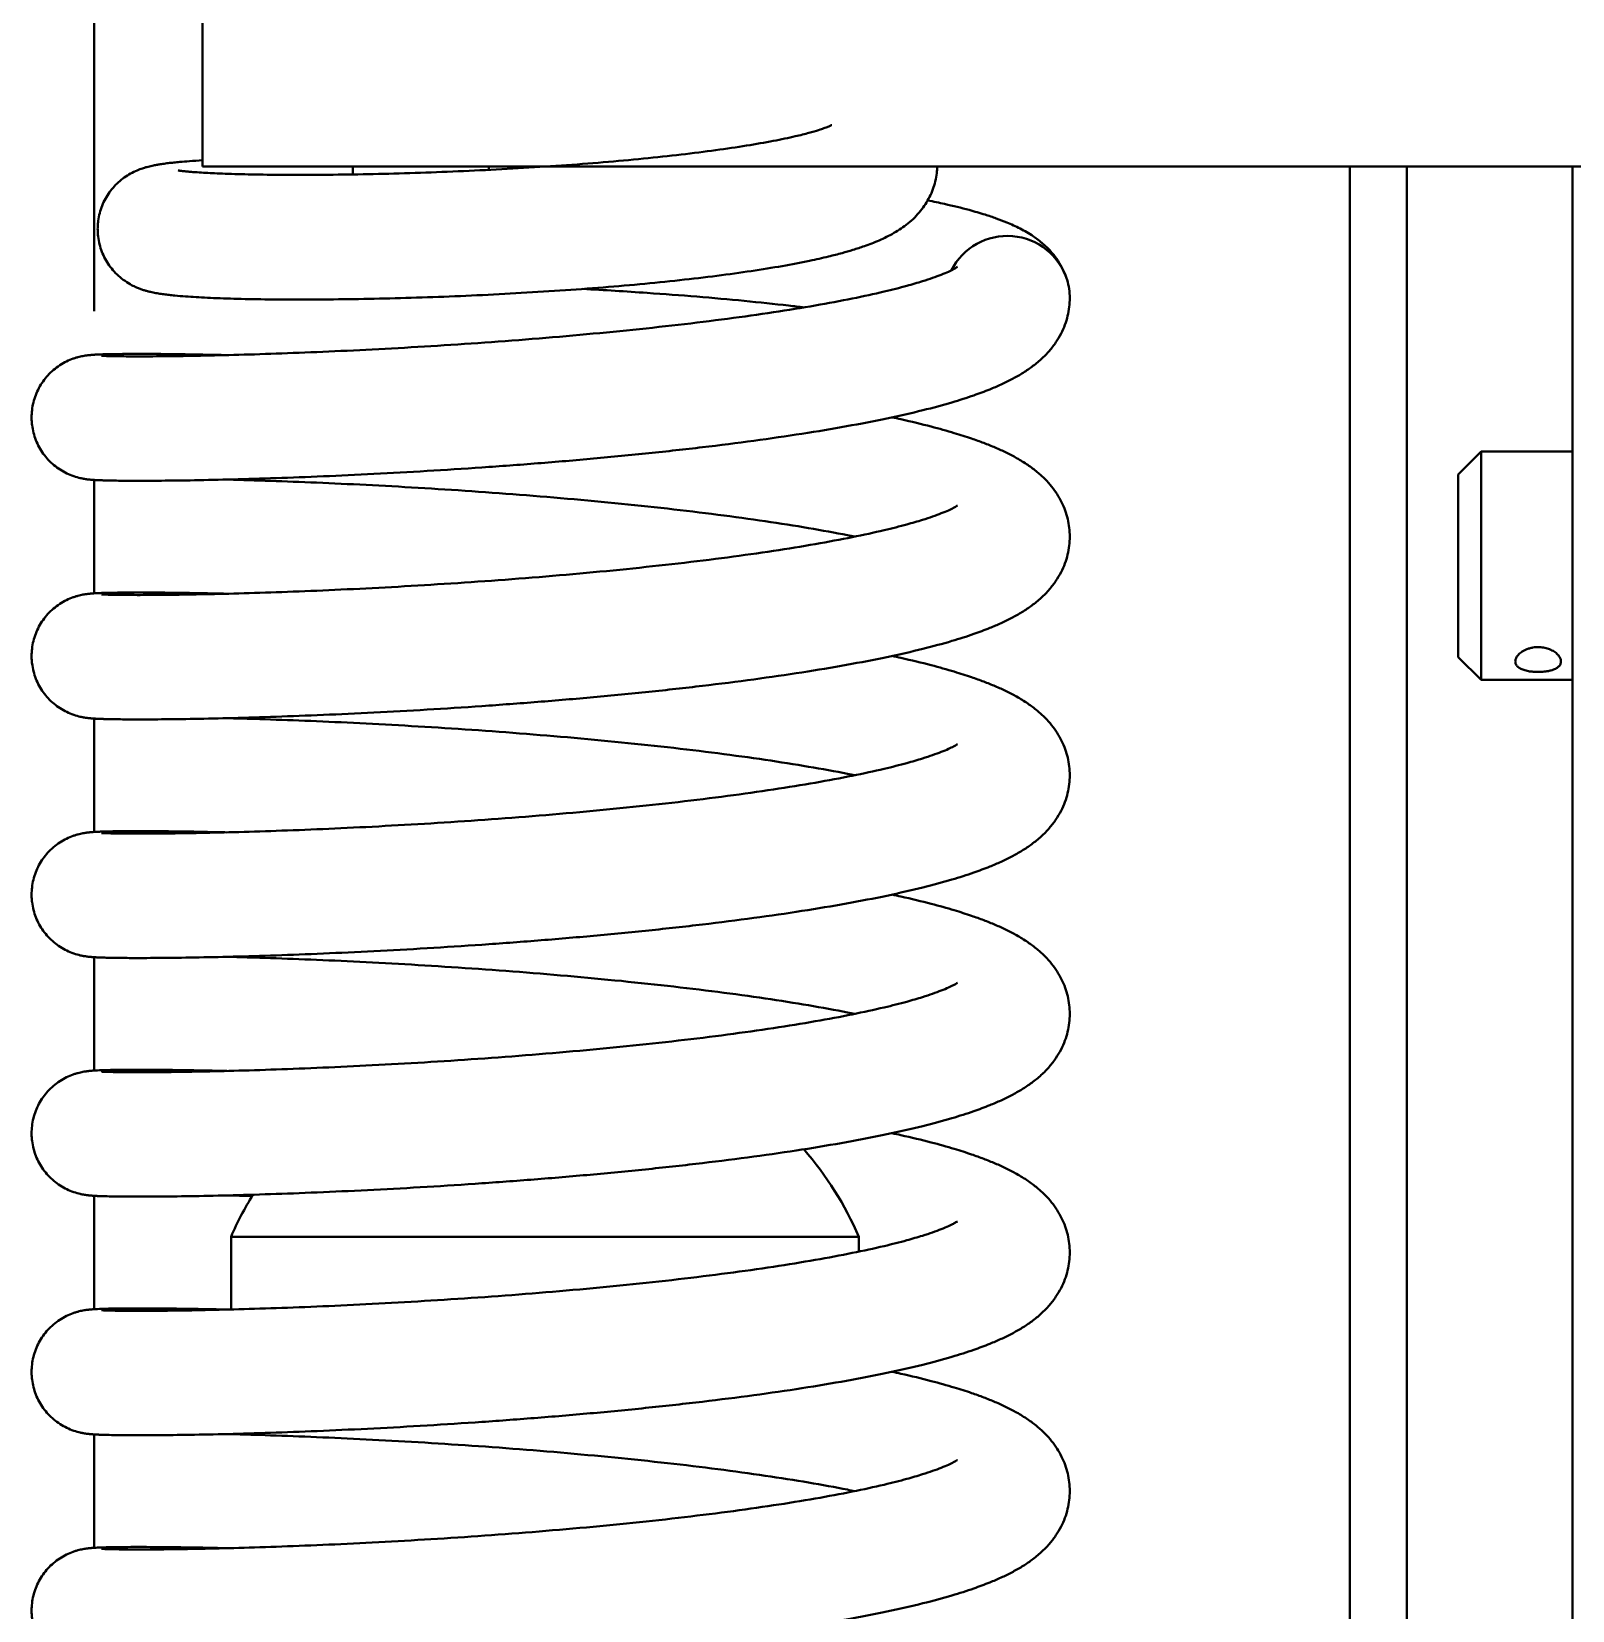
# Model space of a CAD drawing. Header units: millimetres. Extents: x 30271 to 35001, y 5679 to 9007.
# Drawn here: x 33711.8 to 33846.8, y 8132 to 8270.4 of the extents above; entities that cross this region are included whole.
import ezdxf

# ---------------------------------------------------------------- set-up
doc = ezdxf.new("R2010")
doc.units = ezdxf.units.MM
doc.linetypes.add('K5LT_BASIC', pattern=[0])

msp = doc.modelspace()

# ---------------------------------------------------------------- linework, layer by layer
at = {"color": 5, "linetype": 'K5LT_BASIC', "lineweight": 40, "ltscale": 0.5}
for p, q in [((33717.311, 8519.338), (33717.311, 8245.9)), ((33726.811, 8258.577), (33726.811, 8278.577)), ((33726.811, 8258.577), (33846.811, 8258.577)), ((33739.969, 8258.577), (33739.969, 8257.869)), ((33751.89, 8258.577), (33751.89, 8258.269)), ((33827.311, 8258.577), (33827.311, 7812.278)), ((33832.311, 8258.577), (33832.311, 7812.278)), ((33846.811, 8258.577), (33856.811, 8258.577)), ((33846.811, 8258.577), (33846.811, 7557.193)), ((33838.811, 8233.577), (33836.811, 8231.577)), ((33846.811, 8233.577), (33838.811, 8233.577)), ((33838.811, 8213.577), (33838.811, 8233.577)), ((33717.311, 8231.096), (33717.311, 8221.16)), ((33836.811, 8215.577), (33836.811, 8231.577)), ((33838.811, 8213.577), (33836.811, 8215.577)), ((33846.811, 8213.577), (33838.811, 8213.577)), ((33717.311, 8210.186), (33717.311, 8200.249)), ((33717.311, 8189.275), (33717.311, 8179.339)), ((33717.311, 8168.365), (33717.311, 8158.429)), ((33728.943, 8168.399), (33731.152, 8168.337)), ((33729.311, 8158.404), (33729.311, 8164.784)), ((33756.811, 8164.784), (33729.311, 8164.784)), ((33784.311, 8164.784), (33756.811, 8164.784)), ((33784.311, 8163.472), (33784.311, 8164.784)), ((33717.311, 8147.455), (33717.311, 8137.518))]:
    msp.add_line(p, q, dxfattribs=at)
for start, end in [(23.55646, 40.91101), (148.5156, 156.44354)]:
    msp.add_arc((33756.811, 8152.794), 30, start, end, dxfattribs=at)
for start_param, end_param in [(0.2952543, 2.678751), (0, 0.2952543)]:
    msp.add_ellipse((33797.311, 8247.038), major_axis=(5.47, 0), ratio=0.9957282, start_param=start_param, end_param=end_param, dxfattribs=at)
for points, knots in [([(33724.677, 8258.222), (33724.675, 8258.222), (33724.685, 8258.22), (33724.734, 8258.212), (33724.812, 8258.2), (33724.916, 8258.186), (33725.043, 8258.17), (33725.241, 8258.148), (33725.537, 8258.119), (33726.035, 8258.077), (33726.882, 8258.019), (33728.323, 8257.946), (33730.459, 8257.878), (33733.115, 8257.835), (33736.154, 8257.826), (33739.503, 8257.856), (33743.079, 8257.927), (33746.804, 8258.042), (33750.614, 8258.2), (33754.446, 8258.401), (33758.236, 8258.645), (33761.922, 8258.929), (33765.445, 8259.249), (33768.749, 8259.603), (33771.78, 8259.985), (33774.489, 8260.386), (33776.832, 8260.797), (33778.632, 8261.177), (33779.92, 8261.5), (33780.724, 8261.736), (33781.258, 8261.915), (33781.614, 8262.051), (33781.855, 8262.158), (33781.925, 8262.194), (33781.934, 8262.2)], [0, 0, 0, 0, 0.2924931, 0.5845686, 0.8764161, 1.1681355, 1.4598548, 1.7515741, 2.3350127, 2.9186427, 3.7943267, 5.2541337, 6.938643, 8.647438, 10.3665666, 12.08617, 13.7818942, 15.4555886, 17.1079371, 18.7388937, 20.3478051, 21.9334674, 23.4940536, 25.0269627, 26.5284701, 27.9933018, 29.4138286, 30.7786156, 31.7842304, 32.6583569, 33.2417973, 33.8252376, 34.4083197, 35, 35, 35, 35]), ([(33717.629, 8253.091), (33717.629, 8253.177), (33717.635, 8253.42), (33717.677, 8253.887), (33717.794, 8254.486), (33718.007, 8255.132), (33718.296, 8255.747), (33718.658, 8256.32), (33719.086, 8256.844), (33719.572, 8257.311), (33720.109, 8257.715), (33720.684, 8258.05), (33721.213, 8258.284), (33721.619, 8258.425), (33721.928, 8258.516), (33722.176, 8258.58), (33722.403, 8258.632), (33722.606, 8258.674), (33722.777, 8258.706), (33722.943, 8258.735), (33723.125, 8258.765), (33723.34, 8258.797), (33723.57, 8258.829), (33723.884, 8258.868), (33724.292, 8258.914), (33724.902, 8258.974), (33725.715, 8259.04), (33726.411, 8259.086), (33726.811, 8259.11)], [0, 0, 0, 0, 0.3529924, 0.9883788, 1.9135515, 2.8407163, 3.7720549, 4.7109597, 5.6632426, 6.639681, 7.6617441, 8.774567, 10.0732775, 11.2539747, 12.1241096, 12.9942446, 13.8477741, 14.6573635, 15.3728856, 15.8968496, 16.6678838, 17.5778856, 18.4878873, 19.3973038, 21.2161366, 23.0317687, 25.7518094, 29, 29, 29, 29]), ([(33791.169, 8258.577), (33791.165, 8258.376), (33791.134, 8257.933), (33791.014, 8257.256), (33790.803, 8256.558), (33790.513, 8255.885), (33790.144, 8255.244), (33789.701, 8254.639), (33789.181, 8254.07), (33788.611, 8253.564), (33788.003, 8253.116), (33787.382, 8252.73), (33786.743, 8252.39), (33786.098, 8252.091), (33785.45, 8251.824), (33784.691, 8251.544), (33783.834, 8251.265), (33782.794, 8250.965), (33781.548, 8250.645), (33779.838, 8250.261), (33777.605, 8249.833), (33774.895, 8249.394), (33771.888, 8248.98), (33768.614, 8248.595), (33765.116, 8248.243), (33761.438, 8247.928), (33757.632, 8247.653), (33753.752, 8247.419), (33749.858, 8247.229), (33746.008, 8247.082), (33742.259, 8246.979), (33738.672, 8246.918), (33735.304, 8246.898), (33732.228, 8246.918), (33729.507, 8246.972), (33727.189, 8247.058), (33725.54, 8247.155), (33724.504, 8247.242), (33723.885, 8247.306), (33723.492, 8247.354), (33723.186, 8247.398), (33722.959, 8247.433), (33722.73, 8247.473), (33722.496, 8247.518), (33722.253, 8247.571), (33721.995, 8247.635), (33721.72, 8247.714), (33721.433, 8247.809), (33721.167, 8247.912), (33720.862, 8248.044), (33720.448, 8248.252), (33719.892, 8248.608), (33719.33, 8249.082), (33718.851, 8249.603), (33718.449, 8250.17), (33718.123, 8250.776), (33717.875, 8251.416), (33717.709, 8252.079), (33717.64, 8252.642), (33717.629, 8252.98), (33717.629, 8253.091)], [0, 0, 0, 0, 0.4187185, 0.9259054, 1.4417187, 1.9722531, 2.5258116, 3.1151657, 3.755008, 4.4687148, 5.1743588, 5.9360518, 6.6977449, 7.4549443, 8.1999882, 8.9186946, 9.9699166, 10.9125813, 12.0241179, 13.4731367, 15.3801687, 17.3533115, 19.3774394, 21.4428849, 23.5433105, 25.6745409, 27.8336772, 30.0189257, 32.2272823, 34.4621694, 36.7219773, 39.0078222, 41.3220173, 43.6630288, 45.9989842, 48.3207919, 50.61045, 51.9471074, 52.7217975, 53.4972912, 53.8850022, 54.2727132, 54.6602279, 55.0470547, 55.4320454, 55.8126207, 56.1831157, 56.5312652, 56.8307686, 57.0257033, 57.4155727, 57.9340963, 58.3874196, 58.8106863, 59.2198526, 59.6216404, 60.0192406, 60.4143601, 60.8080258, 61, 61, 61, 61]), ([(33790.341, 8255.594), (33790.848, 8255.493), (33792.12, 8255.223), (33793.797, 8254.813), (33795.261, 8254.388), (33796.348, 8254.024), (33797.172, 8253.709), (33797.867, 8253.407), (33798.449, 8253.124), (33799.023, 8252.81), (33799.684, 8252.395), (33800.383, 8251.869), (33801.076, 8251.199), (33801.631, 8250.51), (33802.07, 8249.802), (33802.362, 8249.168), (33802.5, 8248.769), (33802.545, 8248.623)], [0, 0, 0, 0, 1.6150034, 4.1898289, 6.0456896, 7.4389698, 8.8317763, 9.7624883, 10.692355, 11.6222216, 12.5511315, 13.9262623, 15.0377312, 15.9786884, 16.8104061, 17.5727271, 18, 18, 18, 18]), ([(33792.941, 8249.764), (33792.931, 8249.755), (33792.855, 8249.704), (33792.588, 8249.552), (33792.173, 8249.349), (33791.554, 8249.088), (33790.79, 8248.805), (33789.797, 8248.477), (33788.418, 8248.074), (33786.412, 8247.564), (33783.755, 8246.984), (33780.508, 8246.376), (33776.84, 8245.782), (33772.812, 8245.215), (33768.492, 8244.683), (33763.948, 8244.191), (33759.257, 8243.746), (33754.493, 8243.35), (33749.735, 8243.005), (33745.054, 8242.712), (33740.534, 8242.469), (33736.242, 8242.275), (33732.249, 8242.127), (33728.62, 8242.023), (33725.413, 8241.957), (33722.684, 8241.926), (33720.488, 8241.923), (33719.05, 8241.94), (33718.362, 8241.959), (33718.118, 8241.97), (33718.032, 8241.974), (33717.989, 8241.977), (33717.978, 8241.978), (33717.978, 8241.978)], [0, 0, 0, 0, 0.6033806, 1.0637863, 1.7008464, 2.337546, 2.9742456, 3.6109452, 4.4599826, 5.5215982, 6.8143026, 8.157865, 9.5389116, 10.9481864, 12.3793259, 13.8276698, 15.2898203, 16.7632484, 18.246049, 19.735651, 21.2332462, 22.7369327, 24.2462398, 25.7610339, 27.2816598, 28.8093227, 30.3471628, 31.8878181, 32.939602, 33.3634432, 33.5751742, 33.7869052, 34, 34, 34, 34]), ([(33779.498, 8246.218), (33779.055, 8246.272), (33777.372, 8246.471), (33774.29, 8246.797), (33770.135, 8247.168), (33765.399, 8247.526), (33762.019, 8247.733), (33760.124, 8247.836)], [0, 0, 0, 0, 0.6248693, 2.3380576, 4.0647183, 5.7995221, 8, 8, 8, 8]), ([(33711.841, 8236.583), (33711.841, 8236.471), (33711.848, 8236.244), (33711.891, 8235.792), (33711.997, 8235.233), (33712.206, 8234.585), (33712.495, 8233.967), (33712.858, 8233.391), (33713.29, 8232.864), (33713.784, 8232.395), (33714.332, 8231.991), (33714.926, 8231.658), (33715.562, 8231.398), (33715.978, 8231.286), (33716.271, 8231.221), (33716.463, 8231.186), (33716.652, 8231.158), (33716.792, 8231.141), (33716.912, 8231.128), (33717.017, 8231.118), (33717.125, 8231.109), (33717.23, 8231.101), (33717.349, 8231.093), (33717.477, 8231.086), (33717.622, 8231.079), (33717.823, 8231.07), (33718.091, 8231.061), (33718.565, 8231.047), (33719.39, 8231.032), (33720.878, 8231.02), (33723.123, 8231.026), (33726.037, 8231.064), (33729.415, 8231.137), (33733.205, 8231.251), (33737.35, 8231.409), (33741.788, 8231.615), (33746.452, 8231.873), (33751.271, 8232.182), (33756.17, 8232.546), (33761.078, 8232.963), (33765.919, 8233.433), (33770.623, 8233.954), (33775.122, 8234.523), (33779.353, 8235.136), (33783.26, 8235.789), (33786.797, 8236.475), (33789.86, 8237.173), (33792.356, 8237.848), (33794.27, 8238.46), (33795.674, 8238.983), (33796.769, 8239.452), (33797.705, 8239.909), (33798.598, 8240.413), (33799.458, 8240.987), (33800.263, 8241.64), (33800.976, 8242.363), (33801.562, 8243.12), (33802.021, 8243.888), (33802.366, 8244.667), (33802.608, 8245.454), (33802.75, 8246.245), (33802.782, 8246.776), (33802.781, 8247.038)], [0, 0, 0, 0, 0.1550048, 0.3136308, 0.6271879, 0.9408378, 1.2546504, 1.5687281, 1.8832435, 2.198542, 2.5154382, 2.8361973, 3.16823, 3.5372502, 3.5957339, 3.8539141, 4.0759055, 4.2978969, 4.4965531, 4.7083259, 4.9200987, 5.1751686, 5.4031045, 5.7188875, 6.0346706, 6.3501724, 6.981176, 7.610738, 8.869862, 10.7555218, 13.0830505, 15.3992471, 17.7027667, 19.9985619, 22.2887439, 24.5741607, 26.8549573, 29.1307979, 31.4009416, 33.6642426, 35.9190599, 38.1631184, 40.3932713, 42.6051158, 44.7923608, 46.9457361, 49.0510015, 50.9525723, 52.5343585, 53.8006295, 54.7501795, 55.6997295, 56.6489139, 57.5967651, 58.5409489, 59.4010593, 60.1369512, 60.788737, 61.3843375, 61.9426273, 62.4773534, 63, 63, 63, 63]), ([(33728.943, 8242.036), (33728.508, 8242.047), (33726.936, 8242.083), (33724.46, 8242.126), (33721.818, 8242.147), (33719.712, 8242.14), (33718.478, 8242.118), (33717.813, 8242.096), (33717.527, 8242.083), (33717.338, 8242.072), (33717.201, 8242.063), (33717.069, 8242.053), (33716.945, 8242.041), (33716.823, 8242.029), (33716.696, 8242.014), (33716.541, 8241.992), (33716.304, 8241.952), (33716.022, 8241.892), (33715.714, 8241.804), (33715.39, 8241.699), (33714.895, 8241.493), (33714.306, 8241.158), (33713.754, 8240.746), (33713.262, 8240.271), (33712.833, 8239.74), (33712.474, 8239.159), (33712.19, 8238.539), (33711.986, 8237.889), (33711.867, 8237.233), (33711.841, 8236.794), (33711.841, 8236.583)], [0, 0, 0, 0, 1.5274861, 5.6364806, 9.7628735, 13.920574, 18.0384505, 19.6431788, 20.7738766, 21.3396902, 21.9053121, 22.4176579, 22.8734143, 23.250307, 23.6027008, 23.9550947, 24.35503, 24.9614733, 25.1024448, 25.3843876, 25.9482734, 26.5331013, 27.1041188, 27.66968, 28.2328203, 28.7947082, 29.3558724, 29.9165901, 30.4770325, 31, 31, 31, 31]), ([(33802.781, 8226.128), (33802.782, 8226.388), (33802.75, 8226.91), (33802.614, 8227.682), (33802.388, 8228.436), (33802.074, 8229.167), (33801.673, 8229.872), (33801.183, 8230.55), (33800.595, 8231.203), (33799.897, 8231.837), (33799.069, 8232.453), (33798.167, 8233.007), (33797.219, 8233.502), (33796.262, 8233.937), (33795.254, 8234.342), (33794.073, 8234.768), (33792.567, 8235.249), (33790.54, 8235.815), (33788.67, 8236.265), (33787.478, 8236.527), (33787.216, 8236.583)], [0, 0, 0, 0, 0.6899626, 1.3860424, 2.0976221, 2.8382955, 3.6239635, 4.4736916, 5.4139735, 6.479496, 7.7149107, 9.1291725, 10.388491, 11.6478095, 12.9052237, 14.1576778, 15.8206006, 17.8830838, 20.3231246, 21, 21, 21, 21]), ([(33728.943, 8231.13), (33729.715, 8231.111), (33731.715, 8231.054), (33735.202, 8230.933), (33739.441, 8230.75), (33743.931, 8230.518), (33748.599, 8230.236), (33753.371, 8229.901), (33758.171, 8229.515), (33762.921, 8229.077), (33767.545, 8228.591), (33771.969, 8228.061), (33776.121, 8227.491), (33779.933, 8226.889), (33782.461, 8226.427), (33783.736, 8226.171), (33783.946, 8226.128)], [0, 0, 0, 0, 0.9140994, 2.2756218, 3.6321692, 4.9837125, 6.3298944, 7.6700839, 9.0033727, 10.3285297, 11.6439141, 12.9473346, 14.2358278, 15.5053574, 16.7502132, 17, 17, 17, 17]), ([(33792.941, 8228.853), (33792.931, 8228.845), (33792.855, 8228.794), (33792.588, 8228.642), (33792.173, 8228.439), (33791.554, 8228.178), (33790.79, 8227.895), (33789.797, 8227.567), (33788.418, 8227.164), (33786.412, 8226.653), (33783.755, 8226.073), (33780.508, 8225.466), (33776.84, 8224.872), (33772.812, 8224.305), (33768.492, 8223.772), (33763.948, 8223.281), (33759.257, 8222.836), (33754.493, 8222.44), (33749.735, 8222.095), (33745.054, 8221.801), (33740.534, 8221.558), (33736.242, 8221.364), (33732.249, 8221.217), (33728.62, 8221.113), (33725.413, 8221.047), (33722.684, 8221.016), (33720.488, 8221.012), (33719.05, 8221.029), (33718.362, 8221.049), (33718.118, 8221.06), (33718.032, 8221.064), (33717.989, 8221.067), (33717.978, 8221.068), (33717.978, 8221.068)], [0, 0, 0, 0, 0.6033806, 1.0637863, 1.7008464, 2.337546, 2.9742456, 3.6109452, 4.4599826, 5.5215982, 6.8143026, 8.157865, 9.5389116, 10.9481864, 12.3793259, 13.8276698, 15.2898203, 16.7632484, 18.246049, 19.735651, 21.2332462, 22.7369327, 24.2462398, 25.7610339, 27.2816598, 28.8093227, 30.3471628, 31.8878181, 32.939602, 33.3634432, 33.5751742, 33.7869052, 34, 34, 34, 34]), ([(33711.841, 8215.673), (33711.841, 8215.561), (33711.848, 8215.334), (33711.891, 8214.882), (33711.997, 8214.323), (33712.206, 8213.674), (33712.495, 8213.057), (33712.858, 8212.481), (33713.29, 8211.954), (33713.784, 8211.485), (33714.332, 8211.081), (33714.926, 8210.747), (33715.562, 8210.488), (33715.978, 8210.376), (33716.271, 8210.311), (33716.463, 8210.276), (33716.652, 8210.248), (33716.792, 8210.23), (33716.912, 8210.217), (33717.017, 8210.207), (33717.125, 8210.199), (33717.23, 8210.191), (33717.349, 8210.183), (33717.477, 8210.176), (33717.622, 8210.169), (33717.823, 8210.16), (33718.091, 8210.15), (33718.565, 8210.137), (33719.39, 8210.121), (33720.878, 8210.11), (33723.123, 8210.116), (33726.037, 8210.154), (33729.415, 8210.227), (33733.205, 8210.341), (33737.35, 8210.499), (33741.788, 8210.705), (33746.452, 8210.962), (33751.271, 8211.272), (33756.17, 8211.636), (33761.078, 8212.053), (33765.919, 8212.523), (33770.623, 8213.044), (33775.122, 8213.613), (33779.353, 8214.226), (33783.26, 8214.878), (33786.797, 8215.564), (33789.86, 8216.263), (33792.356, 8216.938), (33794.27, 8217.549), (33795.674, 8218.073), (33796.769, 8218.542), (33797.705, 8218.999), (33798.598, 8219.503), (33799.458, 8220.077), (33800.263, 8220.73), (33800.976, 8221.452), (33801.562, 8222.21), (33802.021, 8222.978), (33802.366, 8223.757), (33802.608, 8224.543), (33802.75, 8225.335), (33802.782, 8225.865), (33802.781, 8226.128)], [0, 0, 0, 0, 0.1550048, 0.3136308, 0.6271879, 0.9408378, 1.2546504, 1.5687281, 1.8832435, 2.198542, 2.5154382, 2.8361973, 3.16823, 3.5372502, 3.5957339, 3.8539141, 4.0759055, 4.2978969, 4.4965531, 4.7083259, 4.9200987, 5.1751686, 5.4031045, 5.7188875, 6.0346706, 6.3501724, 6.981176, 7.610738, 8.869862, 10.7555218, 13.0830505, 15.3992471, 17.7027667, 19.9985619, 22.2887439, 24.5741607, 26.8549573, 29.1307979, 31.4009416, 33.6642426, 35.9190599, 38.1631184, 40.3932713, 42.6051158, 44.7923608, 46.9457361, 49.0510015, 50.9525723, 52.5343585, 53.8006295, 54.7501795, 55.6997295, 56.6489139, 57.5967651, 58.5409489, 59.4010593, 60.1369512, 60.788737, 61.3843375, 61.9426273, 62.4773534, 63, 63, 63, 63]), ([(33728.943, 8221.125), (33728.508, 8221.136), (33726.936, 8221.173), (33724.46, 8221.215), (33721.818, 8221.236), (33719.712, 8221.23), (33718.478, 8221.208), (33717.813, 8221.185), (33717.527, 8221.172), (33717.338, 8221.162), (33717.201, 8221.152), (33717.069, 8221.142), (33716.945, 8221.131), (33716.823, 8221.119), (33716.696, 8221.103), (33716.541, 8221.082), (33716.304, 8221.042), (33716.022, 8220.982), (33715.714, 8220.894), (33715.39, 8220.788), (33714.895, 8220.583), (33714.306, 8220.248), (33713.754, 8219.836), (33713.262, 8219.361), (33712.833, 8218.829), (33712.474, 8218.249), (33712.19, 8217.629), (33711.986, 8216.978), (33711.867, 8216.323), (33711.841, 8215.884), (33711.841, 8215.673)], [0, 0, 0, 0, 1.5274861, 5.6364806, 9.7628735, 13.920574, 18.0384505, 19.6431788, 20.7738766, 21.3396902, 21.9053121, 22.4176579, 22.8734143, 23.250307, 23.6027008, 23.9550947, 24.35503, 24.9614733, 25.1024448, 25.3843876, 25.9482734, 26.5331013, 27.1041188, 27.66968, 28.2328203, 28.7947082, 29.3558724, 29.9165901, 30.4770325, 31, 31, 31, 31]), ([(33802.781, 8205.218), (33802.782, 8205.478), (33802.75, 8206), (33802.614, 8206.772), (33802.388, 8207.525), (33802.074, 8208.256), (33801.673, 8208.962), (33801.183, 8209.64), (33800.595, 8210.293), (33799.897, 8210.927), (33799.069, 8211.543), (33798.167, 8212.097), (33797.219, 8212.592), (33796.262, 8213.027), (33795.254, 8213.432), (33794.073, 8213.857), (33792.567, 8214.339), (33790.54, 8214.905), (33788.67, 8215.355), (33787.478, 8215.616), (33787.216, 8215.673)], [0, 0, 0, 0, 0.6899626, 1.3860424, 2.0976221, 2.8382955, 3.6239635, 4.4736916, 5.4139735, 6.479496, 7.7149107, 9.1291725, 10.388491, 11.6478095, 12.9052237, 14.1576778, 15.8206006, 17.8830838, 20.3231246, 21, 21, 21, 21]), ([(33845.811, 8215.189), (33845.811, 8215.222), (33845.805, 8215.296), (33845.775, 8215.413), (33845.719, 8215.54), (33845.635, 8215.671), (33845.522, 8215.804), (33845.38, 8215.934), (33845.213, 8216.056), (33845.025, 8216.165), (33844.822, 8216.258), (33844.612, 8216.332), (33844.393, 8216.389), (33844.157, 8216.43), (33843.897, 8216.45), (33843.627, 8216.446), (33843.338, 8216.412), (33843.043, 8216.345), (33842.759, 8216.243), (33842.525, 8216.126), (33842.336, 8216.005), (33842.183, 8215.883), (33842.055, 8215.754), (33841.954, 8215.622), (33841.88, 8215.492), (33841.826, 8215.347), (33841.811, 8215.247), (33841.811, 8215.189)], [0, 0, 0, 0, 0.817751, 1.7796619, 2.7600434, 3.7978163, 4.8745102, 5.9888606, 7.1019467, 8.2117401, 9.3195052, 10.3624737, 11.3426737, 12.4418083, 13.6000932, 14.8174519, 16.0338096, 17.4929887, 18.950849, 20.2857624, 21.3726655, 22.455775, 23.5256155, 24.5859806, 25.6025609, 26.584832, 28, 28, 28, 28]), ([(33841.811, 8215.189), (33841.811, 8215.168), (33841.814, 8215.109), (33841.835, 8215.012), (33841.885, 8214.9), (33841.962, 8214.792), (33842.068, 8214.69), (33842.203, 8214.597), (33842.365, 8214.514), (33842.548, 8214.443), (33842.747, 8214.386), (33842.953, 8214.342), (33843.165, 8214.308), (33843.382, 8214.285), (33843.6, 8214.272), (33843.742, 8214.27), (33843.811, 8214.27)], [0, 0, 0, 0, 0.6066643, 1.7953868, 2.9988611, 4.262688, 5.5721155, 6.9257483, 8.2779858, 9.6264663, 10.9725851, 12.2400145, 13.4311163, 14.6940612, 15.8836891, 17, 17, 17, 17]), ([(33843.811, 8214.27), (33843.914, 8214.27), (33844.095, 8214.275), (33844.375, 8214.298), (33844.65, 8214.336), (33844.925, 8214.397), (33845.153, 8214.47), (33845.336, 8214.551), (33845.484, 8214.638), (33845.605, 8214.734), (33845.698, 8214.839), (33845.763, 8214.948), (33845.802, 8215.064), (33845.811, 8215.146), (33845.811, 8215.189)], [0, 0, 0, 0, 1.462311, 2.5833205, 4.0901523, 5.6525144, 7.0828147, 8.2547867, 9.4302546, 10.5911587, 11.7340032, 12.8182838, 13.8620601, 15, 15, 15, 15]), ([(33728.943, 8210.22), (33729.715, 8210.2), (33731.715, 8210.144), (33735.202, 8210.023), (33739.441, 8209.84), (33743.931, 8209.608), (33748.599, 8209.326), (33753.371, 8208.991), (33758.171, 8208.604), (33762.921, 8208.167), (33767.545, 8207.681), (33771.969, 8207.15), (33776.121, 8206.581), (33779.933, 8205.979), (33782.461, 8205.517), (33783.736, 8205.26), (33783.946, 8205.218)], [0, 0, 0, 0, 0.9140994, 2.2756218, 3.6321692, 4.9837125, 6.3298944, 7.6700839, 9.0033727, 10.3285297, 11.6439141, 12.9473346, 14.2358278, 15.5053574, 16.7502132, 17, 17, 17, 17]), ([(33792.941, 8207.943), (33792.931, 8207.934), (33792.855, 8207.884), (33792.588, 8207.732), (33792.173, 8207.529), (33791.554, 8207.267), (33790.79, 8206.985), (33789.797, 8206.657), (33788.418, 8206.253), (33786.412, 8205.743), (33783.755, 8205.163), (33780.508, 8204.555), (33776.84, 8203.962), (33772.812, 8203.394), (33768.492, 8202.862), (33763.948, 8202.371), (33759.257, 8201.926), (33754.493, 8201.53), (33749.735, 8201.185), (33745.054, 8200.891), (33740.534, 8200.648), (33736.242, 8200.454), (33732.249, 8200.307), (33728.62, 8200.202), (33725.413, 8200.137), (33722.684, 8200.105), (33720.488, 8200.102), (33719.05, 8200.119), (33718.362, 8200.139), (33718.118, 8200.149), (33718.032, 8200.154), (33717.989, 8200.156), (33717.978, 8200.157), (33717.978, 8200.157)], [0, 0, 0, 0, 0.6033806, 1.0637863, 1.7008464, 2.337546, 2.9742456, 3.6109452, 4.4599826, 5.5215982, 6.8143026, 8.157865, 9.5389116, 10.9481864, 12.3793259, 13.8276698, 15.2898203, 16.7632484, 18.246049, 19.735651, 21.2332462, 22.7369327, 24.2462398, 25.7610339, 27.2816598, 28.8093227, 30.3471628, 31.8878181, 32.939602, 33.3634432, 33.5751742, 33.7869052, 34, 34, 34, 34]), ([(33711.841, 8194.762), (33711.841, 8194.65), (33711.848, 8194.424), (33711.891, 8193.972), (33711.997, 8193.412), (33712.206, 8192.764), (33712.495, 8192.147), (33712.858, 8191.57), (33713.29, 8191.043), (33713.784, 8190.575), (33714.332, 8190.171), (33714.926, 8189.837), (33715.562, 8189.578), (33715.978, 8189.466), (33716.271, 8189.401), (33716.463, 8189.365), (33716.652, 8189.337), (33716.792, 8189.32), (33716.912, 8189.307), (33717.017, 8189.297), (33717.125, 8189.288), (33717.23, 8189.281), (33717.349, 8189.273), (33717.477, 8189.266), (33717.622, 8189.258), (33717.823, 8189.25), (33718.091, 8189.24), (33718.565, 8189.227), (33719.39, 8189.211), (33720.878, 8189.199), (33723.123, 8189.206), (33726.037, 8189.243), (33729.415, 8189.317), (33733.205, 8189.43), (33737.35, 8189.588), (33741.788, 8189.795), (33746.452, 8190.052), (33751.271, 8190.362), (33756.17, 8190.725), (33761.078, 8191.143), (33765.919, 8191.613), (33770.623, 8192.134), (33775.122, 8192.702), (33779.353, 8193.315), (33783.26, 8193.968), (33786.797, 8194.654), (33789.86, 8195.353), (33792.356, 8196.027), (33794.27, 8196.639), (33795.674, 8197.163), (33796.769, 8197.632), (33797.705, 8198.088), (33798.598, 8198.593), (33799.458, 8199.166), (33800.263, 8199.819), (33800.976, 8200.542), (33801.562, 8201.3), (33802.021, 8202.068), (33802.366, 8202.846), (33802.608, 8203.633), (33802.75, 8204.425), (33802.782, 8204.955), (33802.781, 8205.218)], [0, 0, 0, 0, 0.1550048, 0.3136308, 0.6271879, 0.9408378, 1.2546504, 1.5687281, 1.8832435, 2.198542, 2.5154382, 2.8361973, 3.16823, 3.5372502, 3.5957339, 3.8539141, 4.0759055, 4.2978969, 4.4965531, 4.7083259, 4.9200987, 5.1751686, 5.4031045, 5.7188875, 6.0346706, 6.3501724, 6.981176, 7.610738, 8.869862, 10.7555218, 13.0830505, 15.3992471, 17.7027667, 19.9985619, 22.2887439, 24.5741607, 26.8549573, 29.1307979, 31.4009416, 33.6642426, 35.9190599, 38.1631184, 40.3932713, 42.6051158, 44.7923608, 46.9457361, 49.0510015, 50.9525723, 52.5343585, 53.8006295, 54.7501795, 55.6997295, 56.6489139, 57.5967651, 58.5409489, 59.4010593, 60.1369512, 60.788737, 61.3843375, 61.9426273, 62.4773534, 63, 63, 63, 63]), ([(33728.943, 8200.215), (33728.508, 8200.226), (33726.936, 8200.262), (33724.46, 8200.305), (33721.818, 8200.326), (33719.712, 8200.32), (33718.478, 8200.298), (33717.813, 8200.275), (33717.527, 8200.262), (33717.338, 8200.251), (33717.201, 8200.242), (33717.069, 8200.232), (33716.945, 8200.221), (33716.823, 8200.208), (33716.696, 8200.193), (33716.541, 8200.171), (33716.304, 8200.132), (33716.022, 8200.071), (33715.714, 8199.983), (33715.39, 8199.878), (33714.895, 8199.672), (33714.306, 8199.338), (33713.754, 8198.925), (33713.262, 8198.45), (33712.833, 8197.919), (33712.474, 8197.339), (33712.19, 8196.719), (33711.986, 8196.068), (33711.867, 8195.412), (33711.841, 8194.974), (33711.841, 8194.762)], [0, 0, 0, 0, 1.5274861, 5.6364806, 9.7628735, 13.920574, 18.0384505, 19.6431788, 20.7738766, 21.3396902, 21.9053121, 22.4176579, 22.8734143, 23.250307, 23.6027008, 23.9550947, 24.35503, 24.9614733, 25.1024448, 25.3843876, 25.9482734, 26.5331013, 27.1041188, 27.66968, 28.2328203, 28.7947082, 29.3558724, 29.9165901, 30.4770325, 31, 31, 31, 31]), ([(33802.781, 8184.307), (33802.782, 8184.567), (33802.75, 8185.089), (33802.614, 8185.861), (33802.388, 8186.615), (33802.074, 8187.346), (33801.673, 8188.051), (33801.183, 8188.73), (33800.595, 8189.383), (33799.897, 8190.016), (33799.069, 8190.632), (33798.167, 8191.187), (33797.219, 8191.681), (33796.262, 8192.116), (33795.254, 8192.522), (33794.073, 8192.947), (33792.567, 8193.429), (33790.54, 8193.995), (33788.67, 8194.444), (33787.478, 8194.706), (33787.216, 8194.762)], [0, 0, 0, 0, 0.6899626, 1.3860424, 2.0976221, 2.8382955, 3.6239635, 4.4736916, 5.4139735, 6.479496, 7.7149107, 9.1291725, 10.388491, 11.6478095, 12.9052237, 14.1576778, 15.8206006, 17.8830838, 20.3231246, 21, 21, 21, 21]), ([(33728.943, 8189.31), (33729.715, 8189.29), (33731.715, 8189.234), (33735.202, 8189.112), (33739.441, 8188.93), (33743.931, 8188.698), (33748.599, 8188.415), (33753.371, 8188.081), (33758.171, 8187.694), (33762.921, 8187.257), (33767.545, 8186.771), (33771.969, 8186.24), (33776.121, 8185.67), (33779.933, 8185.069), (33782.461, 8184.606), (33783.736, 8184.35), (33783.946, 8184.307)], [0, 0, 0, 0, 0.9140994, 2.2756218, 3.6321692, 4.9837125, 6.3298944, 7.6700839, 9.0033727, 10.3285297, 11.6439141, 12.9473346, 14.2358278, 15.5053574, 16.7502132, 17, 17, 17, 17]), ([(33792.941, 8187.033), (33792.931, 8187.024), (33792.855, 8186.973), (33792.588, 8186.821), (33792.173, 8186.618), (33791.554, 8186.357), (33790.79, 8186.074), (33789.797, 8185.746), (33788.418, 8185.343), (33786.412, 8184.833), (33783.755, 8184.253), (33780.508, 8183.645), (33776.84, 8183.052), (33772.812, 8182.484), (33768.492, 8181.952), (33763.948, 8181.461), (33759.257, 8181.016), (33754.493, 8180.62), (33749.735, 8180.275), (33745.054, 8179.981), (33740.534, 8179.738), (33736.242, 8179.544), (33732.249, 8179.396), (33728.62, 8179.292), (33725.413, 8179.226), (33722.684, 8179.195), (33720.488, 8179.192), (33719.05, 8179.209), (33718.362, 8179.228), (33718.118, 8179.239), (33718.032, 8179.243), (33717.989, 8179.246), (33717.978, 8179.247), (33717.978, 8179.247)], [0, 0, 0, 0, 0.6033806, 1.0637863, 1.7008464, 2.337546, 2.9742456, 3.6109452, 4.4599826, 5.5215982, 6.8143026, 8.157865, 9.5389116, 10.9481864, 12.3793259, 13.8276698, 15.2898203, 16.7632484, 18.246049, 19.735651, 21.2332462, 22.7369327, 24.2462398, 25.7610339, 27.2816598, 28.8093227, 30.3471628, 31.8878181, 32.939602, 33.3634432, 33.5751742, 33.7869052, 34, 34, 34, 34]), ([(33711.841, 8173.852), (33711.841, 8173.74), (33711.848, 8173.513), (33711.891, 8173.061), (33711.997, 8172.502), (33712.206, 8171.854), (33712.495, 8171.236), (33712.858, 8170.66), (33713.29, 8170.133), (33713.784, 8169.664), (33714.332, 8169.26), (33714.926, 8168.927), (33715.562, 8168.668), (33715.978, 8168.556), (33716.271, 8168.49), (33716.463, 8168.455), (33716.652, 8168.427), (33716.792, 8168.41), (33716.912, 8168.397), (33717.017, 8168.387), (33717.125, 8168.378), (33717.23, 8168.37), (33717.349, 8168.363), (33717.477, 8168.355), (33717.622, 8168.348), (33717.823, 8168.339), (33718.091, 8168.33), (33718.565, 8168.316), (33719.39, 8168.301), (33720.878, 8168.289), (33723.123, 8168.296), (33726.037, 8168.333), (33729.415, 8168.406), (33733.205, 8168.52), (33737.35, 8168.678), (33741.788, 8168.885), (33746.452, 8169.142), (33751.271, 8169.452), (33756.17, 8169.815), (33761.078, 8170.232), (33765.919, 8170.702), (33770.623, 8171.223), (33775.122, 8171.792), (33779.353, 8172.405), (33783.26, 8173.058), (33786.797, 8173.744), (33789.86, 8174.442), (33792.356, 8175.117), (33794.27, 8175.729), (33795.674, 8176.253), (33796.769, 8176.722), (33797.705, 8177.178), (33798.598, 8177.683), (33799.458, 8178.256), (33800.263, 8178.909), (33800.976, 8179.632), (33801.562, 8180.389), (33802.021, 8181.157), (33802.366, 8181.936), (33802.608, 8182.723), (33802.75, 8183.514), (33802.782, 8184.045), (33802.781, 8184.307)], [0, 0, 0, 0, 0.1550048, 0.3136308, 0.6271879, 0.9408378, 1.2546504, 1.5687281, 1.8832435, 2.198542, 2.5154382, 2.8361973, 3.16823, 3.5372502, 3.5957339, 3.8539141, 4.0759055, 4.2978969, 4.4965531, 4.7083259, 4.9200987, 5.1751686, 5.4031045, 5.7188875, 6.0346706, 6.3501724, 6.981176, 7.610738, 8.869862, 10.7555218, 13.0830505, 15.3992471, 17.7027667, 19.9985619, 22.2887439, 24.5741607, 26.8549573, 29.1307979, 31.4009416, 33.6642426, 35.9190599, 38.1631184, 40.3932713, 42.6051158, 44.7923608, 46.9457361, 49.0510015, 50.9525723, 52.5343585, 53.8006295, 54.7501795, 55.6997295, 56.6489139, 57.5967651, 58.5409489, 59.4010593, 60.1369512, 60.788737, 61.3843375, 61.9426273, 62.4773534, 63, 63, 63, 63]), ([(33728.943, 8179.305), (33728.508, 8179.316), (33726.936, 8179.352), (33724.46, 8179.395), (33721.818, 8179.416), (33719.712, 8179.409), (33718.478, 8179.387), (33717.813, 8179.365), (33717.527, 8179.352), (33717.338, 8179.341), (33717.201, 8179.332), (33717.069, 8179.322), (33716.945, 8179.311), (33716.823, 8179.298), (33716.696, 8179.283), (33716.541, 8179.261), (33716.304, 8179.221), (33716.022, 8179.161), (33715.714, 8179.073), (33715.39, 8178.968), (33714.895, 8178.762), (33714.306, 8178.427), (33713.754, 8178.015), (33713.262, 8177.54), (33712.833, 8177.009), (33712.474, 8176.428), (33712.19, 8175.808), (33711.986, 8175.158), (33711.867, 8174.502), (33711.841, 8174.064), (33711.841, 8173.852)], [0, 0, 0, 0, 1.5274861, 5.6364806, 9.7628735, 13.920574, 18.0384505, 19.6431788, 20.7738766, 21.3396902, 21.9053121, 22.4176579, 22.8734143, 23.250307, 23.6027008, 23.9550947, 24.35503, 24.9614733, 25.1024448, 25.3843876, 25.9482734, 26.5331013, 27.1041188, 27.66968, 28.2328203, 28.7947082, 29.3558724, 29.9165901, 30.4770325, 31, 31, 31, 31]), ([(33802.781, 8163.397), (33802.782, 8163.657), (33802.75, 8164.179), (33802.614, 8164.951), (33802.388, 8165.705), (33802.074, 8166.436), (33801.673, 8167.141), (33801.183, 8167.819), (33800.595, 8168.472), (33799.897, 8169.106), (33799.069, 8169.722), (33798.167, 8170.276), (33797.219, 8170.771), (33796.262, 8171.206), (33795.254, 8171.611), (33794.073, 8172.037), (33792.567, 8172.519), (33790.54, 8173.084), (33788.67, 8173.534), (33787.478, 8173.796), (33787.216, 8173.852)], [0, 0, 0, 0, 0.6899626, 1.3860424, 2.0976221, 2.8382955, 3.6239635, 4.4736916, 5.4139735, 6.479496, 7.7149107, 9.1291725, 10.388491, 11.6478095, 12.9052237, 14.1576778, 15.8206006, 17.8830838, 20.3231246, 21, 21, 21, 21]), ([(33792.941, 8166.123), (33792.931, 8166.114), (33792.855, 8166.063), (33792.588, 8165.911), (33792.173, 8165.708), (33791.554, 8165.447), (33790.79, 8165.164), (33789.797, 8164.836), (33788.418, 8164.433), (33786.412, 8163.922), (33783.755, 8163.342), (33780.508, 8162.735), (33776.84, 8162.141), (33772.812, 8161.574), (33768.492, 8161.041), (33763.948, 8160.55), (33759.257, 8160.105), (33754.493, 8159.709), (33749.735, 8159.364), (33745.054, 8159.07), (33740.534, 8158.827), (33736.242, 8158.633), (33732.249, 8158.486), (33728.62, 8158.382), (33725.413, 8158.316), (33722.684, 8158.285), (33720.488, 8158.282), (33719.05, 8158.298), (33718.362, 8158.318), (33718.118, 8158.329), (33718.032, 8158.333), (33717.989, 8158.336), (33717.978, 8158.337), (33717.978, 8158.337)], [0, 0, 0, 0, 0.6033806, 1.0637863, 1.7008464, 2.337546, 2.9742456, 3.6109452, 4.4599826, 5.5215982, 6.8143026, 8.157865, 9.5389116, 10.9481864, 12.3793259, 13.8276698, 15.2898203, 16.7632484, 18.246049, 19.735651, 21.2332462, 22.7369327, 24.2462398, 25.7610339, 27.2816598, 28.8093227, 30.3471628, 31.8878181, 32.939602, 33.3634432, 33.5751742, 33.7869052, 34, 34, 34, 34]), ([(33711.841, 8152.942), (33711.841, 8152.83), (33711.848, 8152.603), (33711.891, 8152.151), (33711.997, 8151.592), (33712.206, 8150.943), (33712.495, 8150.326), (33712.858, 8149.75), (33713.29, 8149.223), (33713.784, 8148.754), (33714.332, 8148.35), (33714.926, 8148.016), (33715.562, 8147.757), (33715.978, 8147.645), (33716.271, 8147.58), (33716.463, 8147.545), (33716.652, 8147.517), (33716.792, 8147.499), (33716.912, 8147.487), (33717.017, 8147.477), (33717.125, 8147.468), (33717.23, 8147.46), (33717.349, 8147.452), (33717.477, 8147.445), (33717.622, 8147.438), (33717.823, 8147.429), (33718.091, 8147.419), (33718.565, 8147.406), (33719.39, 8147.391), (33720.878, 8147.379), (33723.123, 8147.385), (33726.037, 8147.423), (33729.415, 8147.496), (33733.205, 8147.61), (33737.35, 8147.768), (33741.788, 8147.974), (33746.452, 8148.231), (33751.271, 8148.541), (33756.17, 8148.905), (33761.078, 8149.322), (33765.919, 8149.792), (33770.623, 8150.313), (33775.122, 8150.882), (33779.353, 8151.495), (33783.26, 8152.147), (33786.797, 8152.834), (33789.86, 8153.532), (33792.356, 8154.207), (33794.27, 8154.818), (33795.674, 8155.342), (33796.769, 8155.811), (33797.705, 8156.268), (33798.598, 8156.772), (33799.458, 8157.346), (33800.263, 8157.999), (33800.976, 8158.721), (33801.562, 8159.479), (33802.021, 8160.247), (33802.366, 8161.026), (33802.608, 8161.813), (33802.75, 8162.604), (33802.782, 8163.134), (33802.781, 8163.397)], [0, 0, 0, 0, 0.1550048, 0.3136308, 0.6271879, 0.9408378, 1.2546504, 1.5687281, 1.8832435, 2.198542, 2.5154382, 2.8361973, 3.16823, 3.5372502, 3.5957339, 3.8539141, 4.0759055, 4.2978969, 4.4965531, 4.7083259, 4.9200987, 5.1751686, 5.4031045, 5.7188875, 6.0346706, 6.3501724, 6.981176, 7.610738, 8.869862, 10.7555218, 13.0830505, 15.3992471, 17.7027667, 19.9985619, 22.2887439, 24.5741607, 26.8549573, 29.1307979, 31.4009416, 33.6642426, 35.9190599, 38.1631184, 40.3932713, 42.6051158, 44.7923608, 46.9457361, 49.0510015, 50.9525723, 52.5343585, 53.8006295, 54.7501795, 55.6997295, 56.6489139, 57.5967651, 58.5409489, 59.4010593, 60.1369512, 60.788737, 61.3843375, 61.9426273, 62.4773534, 63, 63, 63, 63]), ([(33728.943, 8158.395), (33728.508, 8158.405), (33726.936, 8158.442), (33724.46, 8158.484), (33721.818, 8158.505), (33719.712, 8158.499), (33718.478, 8158.477), (33717.813, 8158.455), (33717.527, 8158.441), (33717.338, 8158.431), (33717.201, 8158.422), (33717.069, 8158.411), (33716.945, 8158.4), (33716.823, 8158.388), (33716.696, 8158.372), (33716.541, 8158.351), (33716.304, 8158.311), (33716.022, 8158.251), (33715.714, 8158.163), (33715.39, 8158.057), (33714.895, 8157.852), (33714.306, 8157.517), (33713.754, 8157.105), (33713.262, 8156.63), (33712.833, 8156.098), (33712.474, 8155.518), (33712.19, 8154.898), (33711.986, 8154.248), (33711.867, 8153.592), (33711.841, 8153.153), (33711.841, 8152.942)], [0, 0, 0, 0, 1.5274861, 5.6364806, 9.7628735, 13.920574, 18.0384505, 19.6431788, 20.7738766, 21.3396902, 21.9053121, 22.4176579, 22.8734143, 23.250307, 23.6027008, 23.9550947, 24.35503, 24.9614733, 25.1024448, 25.3843876, 25.9482734, 26.5331013, 27.1041188, 27.66968, 28.2328203, 28.7947082, 29.3558724, 29.9165901, 30.4770325, 31, 31, 31, 31]), ([(33802.781, 8142.487), (33802.782, 8142.747), (33802.75, 8143.269), (33802.614, 8144.041), (33802.388, 8144.795), (33802.074, 8145.526), (33801.673, 8146.231), (33801.183, 8146.909), (33800.595, 8147.562), (33799.897, 8148.196), (33799.069, 8148.812), (33798.167, 8149.366), (33797.219, 8149.861), (33796.262, 8150.296), (33795.254, 8150.701), (33794.073, 8151.126), (33792.567, 8151.608), (33790.54, 8152.174), (33788.67, 8152.624), (33787.478, 8152.885), (33787.216, 8152.942)], [0, 0, 0, 0, 0.6899626, 1.3860424, 2.0976221, 2.8382955, 3.6239635, 4.4736916, 5.4139735, 6.479496, 7.7149107, 9.1291725, 10.388491, 11.6478095, 12.9052237, 14.1576778, 15.8206006, 17.8830838, 20.3231246, 21, 21, 21, 21]), ([(33728.943, 8147.489), (33729.715, 8147.469), (33731.715, 8147.413), (33735.202, 8147.292), (33739.441, 8147.109), (33743.931, 8146.877), (33748.599, 8146.595), (33753.371, 8146.26), (33758.171, 8145.873), (33762.921, 8145.436), (33767.545, 8144.95), (33771.969, 8144.419), (33776.121, 8143.85), (33779.933, 8143.248), (33782.461, 8142.786), (33783.736, 8142.53), (33783.946, 8142.487)], [0, 0, 0, 0, 0.9140994, 2.2756218, 3.6321692, 4.9837125, 6.3298944, 7.6700839, 9.0033727, 10.3285297, 11.6439141, 12.9473346, 14.2358278, 15.5053574, 16.7502132, 17, 17, 17, 17]), ([(33792.941, 8145.212), (33792.931, 8145.203), (33792.855, 8145.153), (33792.588, 8145.001), (33792.173, 8144.798), (33791.554, 8144.537), (33790.79, 8144.254), (33789.797, 8143.926), (33788.418, 8143.522), (33786.412, 8143.012), (33783.755, 8142.432), (33780.508, 8141.825), (33776.84, 8141.231), (33772.812, 8140.664), (33768.492, 8140.131), (33763.948, 8139.64), (33759.257, 8139.195), (33754.493, 8138.799), (33749.735, 8138.454), (33745.054, 8138.16), (33740.534, 8137.917), (33736.242, 8137.723), (33732.249, 8137.576), (33728.62, 8137.471), (33725.413, 8137.406), (33722.684, 8137.374), (33720.488, 8137.371), (33719.05, 8137.388), (33718.362, 8137.408), (33718.118, 8137.418), (33718.032, 8137.423), (33717.989, 8137.426), (33717.978, 8137.426), (33717.978, 8137.426)], [0, 0, 0, 0, 0.6033806, 1.0637863, 1.7008464, 2.337546, 2.9742456, 3.6109452, 4.4599826, 5.5215982, 6.8143026, 8.157865, 9.5389116, 10.9481864, 12.3793259, 13.8276698, 15.2898203, 16.7632484, 18.246049, 19.735651, 21.2332462, 22.7369327, 24.2462398, 25.7610339, 27.2816598, 28.8093227, 30.3471628, 31.8878181, 32.939602, 33.3634432, 33.5751742, 33.7869052, 34, 34, 34, 34]), ([(33711.841, 8132.031), (33711.841, 8131.919), (33711.848, 8131.693), (33711.891, 8131.241), (33711.997, 8130.682), (33712.206, 8130.033), (33712.495, 8129.416), (33712.858, 8128.839), (33713.29, 8128.313), (33713.784, 8127.844), (33714.332, 8127.44), (33714.926, 8127.106), (33715.562, 8126.847), (33715.978, 8126.735), (33716.271, 8126.67), (33716.463, 8126.634), (33716.652, 8126.607), (33716.792, 8126.589), (33716.912, 8126.576), (33717.017, 8126.566), (33717.125, 8126.557), (33717.23, 8126.55), (33717.349, 8126.542), (33717.477, 8126.535), (33717.622, 8126.527), (33717.823, 8126.519), (33718.091, 8126.509), (33718.565, 8126.496), (33719.39, 8126.48), (33720.878, 8126.468), (33723.123, 8126.475), (33726.037, 8126.513), (33729.415, 8126.586), (33733.205, 8126.699), (33737.35, 8126.858), (33741.788, 8127.064), (33746.452, 8127.321), (33751.271, 8127.631), (33756.17, 8127.995), (33761.078, 8128.412), (33765.919, 8128.882), (33770.623, 8129.403), (33775.122, 8129.972), (33779.353, 8130.585), (33783.26, 8131.237), (33786.797, 8131.923), (33789.86, 8132.622), (33792.356, 8133.297), (33794.27, 8133.908), (33795.674, 8134.432), (33796.769, 8134.901), (33797.705, 8135.357), (33798.598, 8135.862), (33799.458, 8136.435), (33800.263, 8137.088), (33800.976, 8137.811), (33801.562, 8138.569), (33802.021, 8139.337), (33802.366, 8140.115), (33802.608, 8140.902), (33802.75, 8141.694), (33802.782, 8142.224), (33802.781, 8142.487)], [0, 0, 0, 0, 0.1550048, 0.3136308, 0.6271879, 0.9408378, 1.2546504, 1.5687281, 1.8832435, 2.198542, 2.5154382, 2.8361973, 3.16823, 3.5372502, 3.5957339, 3.8539141, 4.0759055, 4.2978969, 4.4965531, 4.7083259, 4.9200987, 5.1751686, 5.4031045, 5.7188875, 6.0346706, 6.3501724, 6.981176, 7.610738, 8.869862, 10.7555218, 13.0830505, 15.3992471, 17.7027667, 19.9985619, 22.2887439, 24.5741607, 26.8549573, 29.1307979, 31.4009416, 33.6642426, 35.9190599, 38.1631184, 40.3932713, 42.6051158, 44.7923608, 46.9457361, 49.0510015, 50.9525723, 52.5343585, 53.8006295, 54.7501795, 55.6997295, 56.6489139, 57.5967651, 58.5409489, 59.4010593, 60.1369512, 60.788737, 61.3843375, 61.9426273, 62.4773534, 63, 63, 63, 63]), ([(33728.943, 8137.484), (33728.508, 8137.495), (33726.936, 8137.532), (33724.46, 8137.574), (33721.818, 8137.595), (33719.712, 8137.589), (33718.478, 8137.567), (33717.813, 8137.544), (33717.527, 8137.531), (33717.338, 8137.52), (33717.201, 8137.511), (33717.069, 8137.501), (33716.945, 8137.49), (33716.823, 8137.477), (33716.696, 8137.462), (33716.541, 8137.44), (33716.304, 8137.401), (33716.022, 8137.34), (33715.714, 8137.252), (33715.39, 8137.147), (33714.895, 8136.941), (33714.306, 8136.607), (33713.754, 8136.195), (33713.262, 8135.72), (33712.833, 8135.188), (33712.474, 8134.608), (33712.19, 8133.988), (33711.986, 8133.337), (33711.867, 8132.681), (33711.841, 8132.243), (33711.841, 8132.031)], [0, 0, 0, 0, 1.5274861, 5.6364806, 9.7628735, 13.920574, 18.0384505, 19.6431788, 20.7738766, 21.3396902, 21.9053121, 22.4176579, 22.8734143, 23.250307, 23.6027008, 23.9550947, 24.35503, 24.9614733, 25.1024448, 25.3843876, 25.9482734, 26.5331013, 27.1041188, 27.66968, 28.2328203, 28.7947082, 29.3558724, 29.9165901, 30.4770325, 31, 31, 31, 31])]:
    msp.add_open_spline(points, degree=3, knots=knots, dxfattribs=at)

doc.saveas('drawing.dxf')
